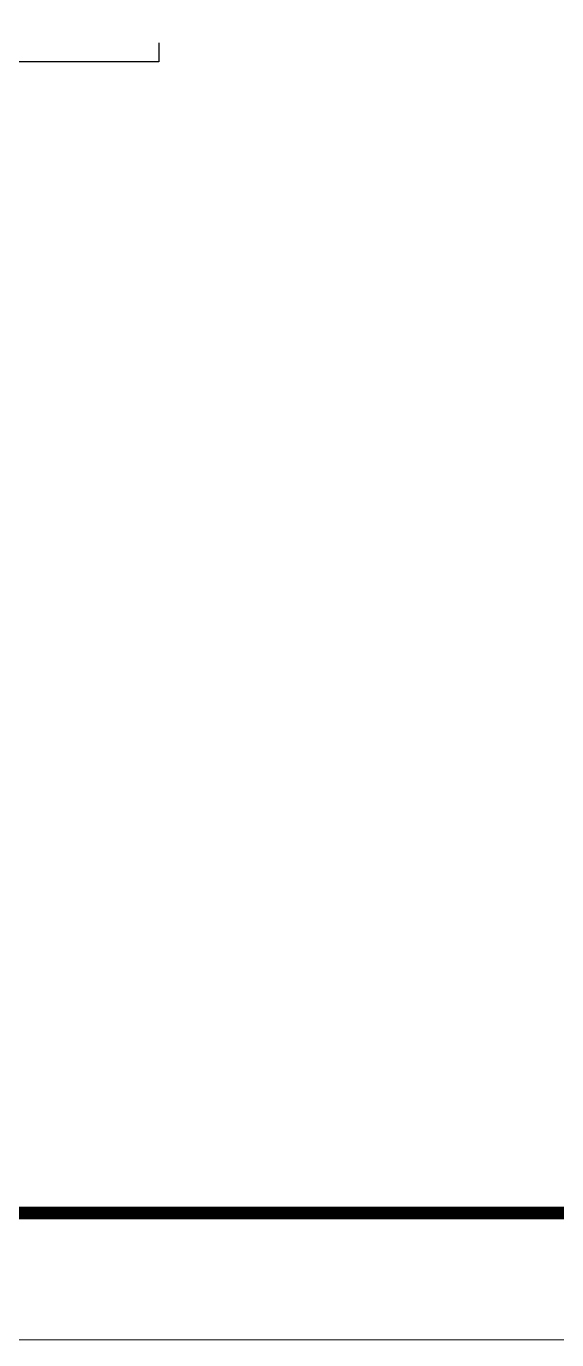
# Model space of a CAD drawing. Extents: x 3443499 to 7125205, y -1700016 to -264854.
# Drawn here: x 3739114 to 3743297, y -878070 to -867712 of the extents above; entities that cross this region are included whole.
import ezdxf

# ---------------------------------------------------------------- set-up
doc = ezdxf.new("R2010")
doc.units = 0
doc.header["$LTSCALE"] = 1000
doc.header["$MEASUREMENT"] = 0
doc.layers.get('0').update_dxf_attribs({"linetype": 'CONTINUOUS'})
doc.layers.add('!校对', color=2, linetype='CONTINUOUS')
doc.layers.add('LVTRY', color=252, linetype='CONTINUOUS')
doc.layers.add('图框', color=147, linetype='CONTINUOUS', lineweight=20)
doc.styles.add('DIM_FONT', font='SIMPLEX', dxfattribs={"width": 0.7, "bigfont": 'GBCBIG'})

# ---------------------------------------------------------------- blocks, each defined once
blk = doc.blocks.new('A$C25274923')
at = {"color": 252}
for p, q in [((52250, 1900), (52250, 1750)), ((52250, 1750), (51100, 1750))]:
    blk.add_line(p, q, dxfattribs=at)
at = {"layer": 'LVTRY', "color": 252, "style": 'DIM_FONT', "text_generation_flag": 4, "width": 0.8, "flags": 9}
for tag, p in [('XSIZE', (10837, 12299)), ('YSIZE', (10837, 12299)), ('XSIZE', (38237, 12299)), ('YSIZE', (38237, 12299)), ('XSIZE', (38238, 12299)), ('YSIZE', (38238, 12299))]:
    blk.add_attdef(tag, p, '', height=0.5, rotation=90, dxfattribs=at)
at = {"layer": 'LVTRY', "color": 252, "style": 'DIM_FONT', "width": 0.8, "flags": 9}
for tag, p in [('XSIZE', (16563, 12299)), ('YSIZE', (16563, 12299)), ('XSIZE', (43963, 12299)), ('YSIZE', (43963, 12299)), ('XSIZE', (43963, 12299)), ('YSIZE', (43963, 12299))]:
    blk.add_attdef(tag, p, '', height=0.5, rotation=90, dxfattribs=at)

msp = doc.modelspace()

# ---------------------------------------------------------------- linework, layer by layer
at = {"layer": '图框'}
msp.add_lwpolyline([(3676006.7, -818670.3), (3760106.7, -818670.3), (3760106.7, -878070.3), (3676006.7, -878070.3)], close=True, dxfattribs=at)
msp.add_lwpolyline([(3676006.7, -818670.3), (3760106.7, -818670.3), (3760106.7, -878070.3), (3676006.7, -878070.3)], close=True, dxfattribs=at)
at = {"layer": '图框', "const_width": 100}
msp.add_lwpolyline([(3759106.7, -877070.3), (3759106.7, -819670.3), (3678506.7, -819670.3), (3678506.7, -877070.3)], close=True, dxfattribs=at)

# ---------------------------------------------------------------- next in the draw order: block references
at = {"layer": '!校对'}
msp.add_blockref('A$C25274923', (3687909.1, -869743.9), dxfattribs=at)

doc.saveas('drawing.dxf')
